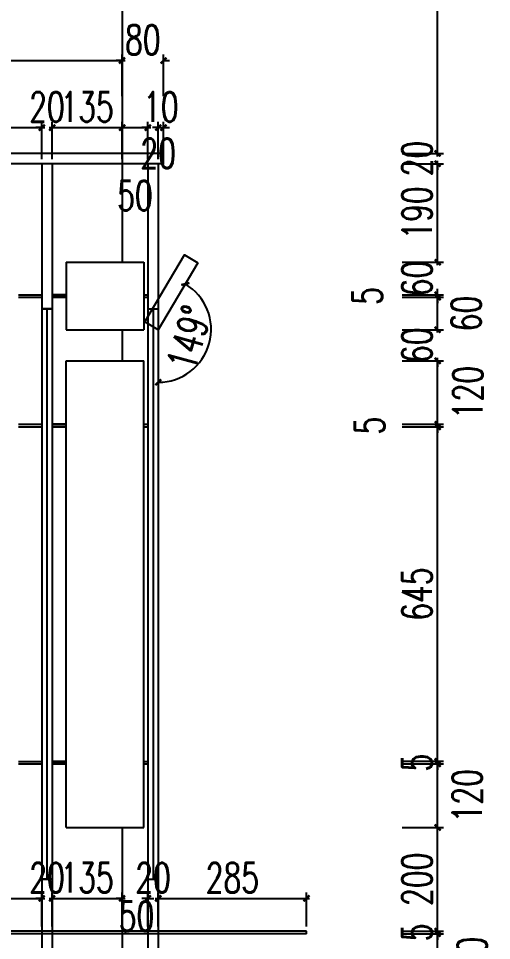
# Model space of a CAD drawing. Header units: millimetres. Extents: x 5625199 to 7433318, y -3316392 to -2552493.
# Drawn here: x 5997653 to 5998566, y -2698841 to -2697063 of the extents above; entities that cross this region are included whole.
import ezdxf

# ---------------------------------------------------------------- set-up
doc = ezdxf.new("R2010")
doc.units = ezdxf.units.MM
doc.header["$PDMODE"] = 35
doc.header["$PDSIZE"] = -10
doc.layers.add('155', color=155, linetype='Continuous')
doc.layers.add('PL-天花', color=30, linetype='Continuous')
doc.styles.add('XZC', font='SIMPLEX.SHX', dxfattribs={"width": 0.7, "bigfont": 'hztxt.shx'})
doc.styles.add('标注-尺寸', font='simplex.shx', dxfattribs={"width": 0.7})
doc.linetypes.add('LED_LINE', pattern='A,12.7,-5.08,["LED",XZC,S=2.54,R=0,X=-2.54,Y=-1.27],-6.35', length=24.13)
doc.dimstyles.new('MS55', dxfattribs={"dimscale": 0, "dimtxt": 5, "dimasz": 1, "dimexe": 1, "dimexo": 0.8, "dimgap": 1, "dimtad": 1, "dimdec": 0, "dimrnd": 5, "dimdsep": 46, "dimtxsty": '标注-尺寸', "dimblk": 'ARCHTICK', "dimcen": 0, "dimdle": 0.5, "dimclrd": 256, "dimclre": 256, "dimclrt": 50, "dimadec": 0, "dimazin": 0, "dimtfac": 1, "dimtdec": 0, "dimtix": 1, "dimtofl": 0, "dimtmove": 2, "dimatfit": 3, "dimldrblk": 'jt2', "dimfxl": 6, "dimfxlon": 1, "dimtvp": 1, "dimtolj": 1, "dimtzin": 0, "dimarcsym": 0})

# ---------------------------------------------------------------- blocks, each defined once
blk = doc.blocks.new('_ArchTick')
at = {"color": 0, "linetype": 'ByBlock', "const_width": 0.4}
blk.add_lwpolyline([(-0.5, -0.5), (0.5, 0.5)], dxfattribs=at)
blk = doc.blocks.new('*D1052')
at = {"layer": '155', "lineweight": -2, "ltscale": 500, "transparency": 16777216}
for p, q in [((5997147.5, -2697144), (5997858.9, -2697144)), ((5997153.2, -2697212.5), (5997153.2, -2697132.6)), ((5997853.2, -2697212.5), (5997853.2, -2697132.6))]:
    blk.add_line(p, q, dxfattribs=at)
at = {"layer": 'Defpoints', "color": 0, "transparency": 16777216}
for p in [(5997853.2, -2697144), (5997853.2, -2697301.5), (5997153.2, -2697323)]:
    blk.add_point(p, dxfattribs=at)
at = {"layer": '155', "linetype": 'ByBlock', "lineweight": -2, "transparency": 16777216, "xscale": 11.41805051671821, "yscale": 11.41805051671821, "zscale": 11.41805051671821, "rotation": 180}
blk.add_blockref('_ArchTick', (5997153.2, -2697144), dxfattribs=at)
at = {"layer": '155', "linetype": 'ByBlock', "lineweight": -2, "transparency": 16777216, "xscale": 11.41805051671821, "yscale": 11.41805051671821, "zscale": 11.41805051671821}
blk.add_blockref('_ArchTick', (5997853.2, -2697144), dxfattribs=at)
at = {"layer": '155', "color": 50, "ltscale": 500, "transparency": 16777216, "insert": (5997503.2, -2697104), "char_height": 57.09, "attachment_point": 5, "style": '标注-尺寸'}
blk.add_mtext('\\A1;700', dxfattribs=at)
blk = doc.blocks.new('jt2')
at = {"ltscale": 0.1}
blk.add_line((0, 0), (-1, 0), dxfattribs=at)
at = {"color": 6, "ltscale": 0.1}
blk.add_lwpolyline([(-1.22, 1.26), (-0.72, 1.5), (0.02, 0), (-0.72, -1.5), (-1.22, -1.26), (0, 0), (-1.22, 1.26)], dxfattribs=at)
blk = doc.blocks.new('*D1053')
at = {"layer": '155', "lineweight": -2, "ltscale": 500, "transparency": 16777216}
for p, q in [((5997853.2, -2697144), (5997841.7, -2697144)), ((5997853.2, -2697212.5), (5997853.2, -2697132.6)), ((5997933.2, -2697212.5), (5997933.2, -2697132.6)), ((5997933.2, -2697144), (5997944.6, -2697144))]:
    blk.add_line(p, q, dxfattribs=at)
at = {"layer": 'Defpoints', "color": 0, "transparency": 16777216}
for p in [(5997933.2, -2697144), (5997853.2, -2697301.5), (5997933.2, -2697323)]:
    blk.add_point(p, dxfattribs=at)
at = {"layer": '155', "linetype": 'ByBlock', "lineweight": -2, "transparency": 16777216, "xscale": 11.41805051671821, "yscale": 11.41805051671821, "zscale": 11.41805051671821}
blk.add_blockref('_ArchTick', (5997853.2, -2697144), dxfattribs=at)
at = {"layer": '155', "linetype": 'ByBlock', "lineweight": -2, "transparency": 16777216, "xscale": 11.41805051671821, "yscale": 11.41805051671821, "zscale": 11.41805051671821, "rotation": 180}
blk.add_blockref('_ArchTick', (5997933.2, -2697144), dxfattribs=at)
at = {"layer": '155', "color": 50, "ltscale": 500, "transparency": 16777216, "insert": (5997893.2, -2697104), "char_height": 57.09, "attachment_point": 5, "style": '标注-尺寸'}
blk.add_mtext('\\A1;80', dxfattribs=at)
blk = doc.blocks.new('*D1059')
at = {"layer": '155', "lineweight": -2, "ltscale": 500, "transparency": 16777216}
for p, q in [((5997308.2, -2697333.9), (5997308.2, -2697262)), ((5997698.2, -2697333.9), (5997698.2, -2697262)), ((5997302.5, -2697273.4), (5997703.9, -2697273.4))]:
    blk.add_line(p, q, dxfattribs=at)
at = {"layer": 'Defpoints', "color": 0, "transparency": 16777216}
for p in [(5997698.2, -2697273.4), (5997308.2, -2697343), (5997698.2, -2697343)]:
    blk.add_point(p, dxfattribs=at)
at = {"layer": '155', "linetype": 'ByBlock', "lineweight": -2, "transparency": 16777216, "xscale": 11.41805051671821, "yscale": 11.41805051671821, "zscale": 11.41805051671821, "rotation": 180}
blk.add_blockref('_ArchTick', (5997308.2, -2697273.4), dxfattribs=at)
at = {"layer": '155', "linetype": 'ByBlock', "lineweight": -2, "transparency": 16777216, "xscale": 11.41805051671821, "yscale": 11.41805051671821, "zscale": 11.41805051671821}
blk.add_blockref('_ArchTick', (5997698.2, -2697273.4), dxfattribs=at)
at = {"layer": '155', "color": 50, "ltscale": 500, "transparency": 16777216, "insert": (5997503.2, -2697233.4), "char_height": 57.09, "attachment_point": 5, "style": '标注-尺寸'}
blk.add_mtext('\\A1;390', dxfattribs=at)
blk = doc.blocks.new('*D1060')
at = {"layer": '155', "lineweight": -2, "ltscale": 500, "transparency": 16777216}
for p, q in [((5997698.2, -2697333.9), (5997698.2, -2697262)), ((5997718.2, -2697333.9), (5997718.2, -2697262)), ((5997698.2, -2697273.4), (5997686.7, -2697273.4)), ((5997718.2, -2697273.4), (5997729.6, -2697273.4))]:
    blk.add_line(p, q, dxfattribs=at)
at = {"layer": 'Defpoints', "color": 0, "transparency": 16777216}
for p in [(5997718.2, -2697273.4), (5997698.2, -2697343), (5997718.2, -2697343)]:
    blk.add_point(p, dxfattribs=at)
at = {"layer": '155', "linetype": 'ByBlock', "lineweight": -2, "transparency": 16777216, "xscale": 11.41805051671821, "yscale": 11.41805051671821, "zscale": 11.41805051671821}
blk.add_blockref('_ArchTick', (5997698.2, -2697273.4), dxfattribs=at)
at = {"layer": '155', "linetype": 'ByBlock', "lineweight": -2, "transparency": 16777216, "xscale": 11.41805051671821, "yscale": 11.41805051671821, "zscale": 11.41805051671821, "rotation": 180}
blk.add_blockref('_ArchTick', (5997718.2, -2697273.4), dxfattribs=at)
at = {"layer": '155', "color": 50, "ltscale": 500, "transparency": 16777216, "insert": (5997708.2, -2697233.4), "char_height": 57.09, "attachment_point": 5, "style": '标注-尺寸'}
blk.add_mtext('\\A1;20', dxfattribs=at)
blk = doc.blocks.new('*D1061')
at = {"layer": '155', "lineweight": -2, "ltscale": 500, "transparency": 16777216}
for p, q in [((5997718.2, -2697333.9), (5997718.2, -2697262)), ((5997853.2, -2697333.9), (5997853.2, -2697262)), ((5997712.5, -2697273.4), (5997858.9, -2697273.4))]:
    blk.add_line(p, q, dxfattribs=at)
at = {"layer": 'Defpoints', "color": 0, "transparency": 16777216}
for p in [(5997853.2, -2697273.4), (5997718.2, -2697343), (5997853.2, -2697343)]:
    blk.add_point(p, dxfattribs=at)
at = {"layer": '155', "linetype": 'ByBlock', "lineweight": -2, "transparency": 16777216, "xscale": 11.41805051671821, "yscale": 11.41805051671821, "zscale": 11.41805051671821, "rotation": 180}
blk.add_blockref('_ArchTick', (5997718.2, -2697273.4), dxfattribs=at)
at = {"layer": '155', "linetype": 'ByBlock', "lineweight": -2, "transparency": 16777216, "xscale": 11.41805051671821, "yscale": 11.41805051671821, "zscale": 11.41805051671821}
blk.add_blockref('_ArchTick', (5997853.2, -2697273.4), dxfattribs=at)
at = {"layer": '155', "color": 50, "ltscale": 500, "transparency": 16777216, "insert": (5997785.7, -2697233.4), "char_height": 57.09, "attachment_point": 5, "style": '标注-尺寸'}
blk.add_mtext('\\A1;135', dxfattribs=at)
blk = doc.blocks.new('*D1062')
at = {"layer": '155', "lineweight": -2, "ltscale": 500, "transparency": 16777216}
for p, q in [((5997853.2, -2697333.9), (5997853.2, -2697262)), ((5997903, -2697333.9), (5997903, -2697262)), ((5997847.5, -2697273.4), (5997908.7, -2697273.4))]:
    blk.add_line(p, q, dxfattribs=at)
at = {"layer": 'Defpoints', "color": 0, "transparency": 16777216}
for p in [(5997903, -2697273.4), (5997853.2, -2697343), (5997903, -2697343)]:
    blk.add_point(p, dxfattribs=at)
at = {"layer": '155', "linetype": 'ByBlock', "lineweight": -2, "transparency": 16777216, "xscale": 11.41805051671821, "yscale": 11.41805051671821, "zscale": 11.41805051671821, "rotation": 180}
blk.add_blockref('_ArchTick', (5997853.2, -2697273.4), dxfattribs=at)
at = {"layer": '155', "linetype": 'ByBlock', "lineweight": -2, "transparency": 16777216, "xscale": 11.41805051671821, "yscale": 11.41805051671821, "zscale": 11.41805051671821}
blk.add_blockref('_ArchTick', (5997903, -2697273.4), dxfattribs=at)
at = {"layer": '155', "color": 50, "ltscale": 500, "transparency": 16777216, "insert": (5997878.1, -2697404.3), "char_height": 57.09, "attachment_point": 5, "style": '标注-尺寸'}
blk.add_mtext('\\A1;50', dxfattribs=at)
blk = doc.blocks.new('*D1063')
at = {"layer": '155', "lineweight": -2, "ltscale": 500, "transparency": 16777216}
for p, q in [((5997903, -2697333.9), (5997903, -2697262)), ((5997923, -2697333.9), (5997923, -2697262)), ((5997903, -2697273.4), (5997891.6, -2697273.4)), ((5997923, -2697273.4), (5997934.5, -2697273.4))]:
    blk.add_line(p, q, dxfattribs=at)
at = {"layer": 'Defpoints', "color": 0, "transparency": 16777216}
for p in [(5997923, -2697273.4), (5997903, -2697343), (5997923, -2697343)]:
    blk.add_point(p, dxfattribs=at)
at = {"layer": '155', "linetype": 'ByBlock', "lineweight": -2, "transparency": 16777216, "xscale": 11.41805051671821, "yscale": 11.41805051671821, "zscale": 11.41805051671821}
blk.add_blockref('_ArchTick', (5997903, -2697273.4), dxfattribs=at)
at = {"layer": '155', "linetype": 'ByBlock', "lineweight": -2, "transparency": 16777216, "xscale": 11.41805051671821, "yscale": 11.41805051671821, "zscale": 11.41805051671821, "rotation": 180}
blk.add_blockref('_ArchTick', (5997923, -2697273.4), dxfattribs=at)
at = {"layer": '155', "color": 50, "ltscale": 500, "transparency": 16777216, "insert": (5997922.8, -2697323), "char_height": 57.09, "attachment_point": 5, "style": '标注-尺寸'}
blk.add_mtext('\\A1;20', dxfattribs=at)
blk = doc.blocks.new('*D1064')
at = {"layer": '155', "lineweight": -2, "ltscale": 500, "transparency": 16777216}
for p, q in [((5997923, -2697333.9), (5997923, -2697262)), ((5997933.2, -2697333.9), (5997933.2, -2697262)), ((5997923, -2697273.4), (5997911.6, -2697273.4)), ((5997933.2, -2697273.4), (5997944.6, -2697273.4))]:
    blk.add_line(p, q, dxfattribs=at)
at = {"layer": 'Defpoints', "color": 0, "transparency": 16777216}
for p in [(5997933.2, -2697273.4), (5997923, -2697343), (5997933.2, -2697343)]:
    blk.add_point(p, dxfattribs=at)
at = {"layer": '155', "linetype": 'ByBlock', "lineweight": -2, "transparency": 16777216, "xscale": 11.41805051671821, "yscale": 11.41805051671821, "zscale": 11.41805051671821}
blk.add_blockref('_ArchTick', (5997923, -2697273.4), dxfattribs=at)
at = {"layer": '155', "linetype": 'ByBlock', "lineweight": -2, "transparency": 16777216, "xscale": 11.41805051671821, "yscale": 11.41805051671821, "zscale": 11.41805051671821, "rotation": 180}
blk.add_blockref('_ArchTick', (5997933.2, -2697273.4), dxfattribs=at)
at = {"layer": '155', "color": 50, "ltscale": 500, "transparency": 16777216, "insert": (5997928.1, -2697233.4), "char_height": 57.09, "attachment_point": 5, "style": '标注-尺寸'}
blk.add_mtext('\\A1;10', dxfattribs=at)
blk = doc.blocks.new('*D1070')
at = {"layer": '155', "lineweight": -2, "ltscale": 500, "transparency": 16777216}
for p, q in [((5997302.5, -2698759.9), (5997703.9, -2698759.9)), ((5997308.2, -2698813.9), (5997308.2, -2698748.5)), ((5997698.2, -2698813.9), (5997698.2, -2698748.5))]:
    blk.add_line(p, q, dxfattribs=at)
at = {"layer": 'Defpoints', "color": 0, "transparency": 16777216}
for p in [(5997698.2, -2698759.9), (5997308.2, -2698823), (5997698.2, -2698823)]:
    blk.add_point(p, dxfattribs=at)
at = {"layer": '155', "linetype": 'ByBlock', "lineweight": -2, "transparency": 16777216, "xscale": 11.41805051671821, "yscale": 11.41805051671821, "zscale": 11.41805051671821, "rotation": 180}
blk.add_blockref('_ArchTick', (5997308.2, -2698759.9), dxfattribs=at)
at = {"layer": '155', "linetype": 'ByBlock', "lineweight": -2, "transparency": 16777216, "xscale": 11.41805051671821, "yscale": 11.41805051671821, "zscale": 11.41805051671821}
blk.add_blockref('_ArchTick', (5997698.2, -2698759.9), dxfattribs=at)
at = {"layer": '155', "color": 50, "ltscale": 500, "transparency": 16777216, "insert": (5997503.2, -2698720), "char_height": 57.09, "attachment_point": 5, "style": '标注-尺寸'}
blk.add_mtext('\\A1;390', dxfattribs=at)
blk = doc.blocks.new('*D1071')
at = {"layer": '155', "lineweight": -2, "ltscale": 500, "transparency": 16777216}
for p, q in [((5997698.2, -2698759.9), (5997686.7, -2698759.9)), ((5997698.2, -2698813.9), (5997698.2, -2698748.5)), ((5997718.2, -2698813.9), (5997718.2, -2698748.5)), ((5997718.2, -2698759.9), (5997729.6, -2698759.9))]:
    blk.add_line(p, q, dxfattribs=at)
at = {"layer": 'Defpoints', "color": 0, "transparency": 16777216}
for p in [(5997718.2, -2698759.9), (5997698.2, -2698823), (5997718.2, -2698823)]:
    blk.add_point(p, dxfattribs=at)
at = {"layer": '155', "linetype": 'ByBlock', "lineweight": -2, "transparency": 16777216, "xscale": 11.41805051671821, "yscale": 11.41805051671821, "zscale": 11.41805051671821}
blk.add_blockref('_ArchTick', (5997698.2, -2698759.9), dxfattribs=at)
at = {"layer": '155', "linetype": 'ByBlock', "lineweight": -2, "transparency": 16777216, "xscale": 11.41805051671821, "yscale": 11.41805051671821, "zscale": 11.41805051671821, "rotation": 180}
blk.add_blockref('_ArchTick', (5997718.2, -2698759.9), dxfattribs=at)
at = {"layer": '155', "color": 50, "ltscale": 500, "transparency": 16777216, "insert": (5997708.2, -2698720), "char_height": 57.09, "attachment_point": 5, "style": '标注-尺寸'}
blk.add_mtext('\\A1;20', dxfattribs=at)
blk = doc.blocks.new('*D1072')
at = {"layer": '155', "lineweight": -2, "ltscale": 500, "transparency": 16777216}
for p, q in [((5997712.5, -2698759.9), (5997858.9, -2698759.9)), ((5997718.2, -2698813.9), (5997718.2, -2698748.5)), ((5997853.2, -2698813.9), (5997853.2, -2698748.5))]:
    blk.add_line(p, q, dxfattribs=at)
at = {"layer": 'Defpoints', "color": 0, "transparency": 16777216}
for p in [(5997853.2, -2698759.9), (5997718.2, -2698823), (5997853.2, -2698823)]:
    blk.add_point(p, dxfattribs=at)
at = {"layer": '155', "linetype": 'ByBlock', "lineweight": -2, "transparency": 16777216, "xscale": 11.41805051671821, "yscale": 11.41805051671821, "zscale": 11.41805051671821, "rotation": 180}
blk.add_blockref('_ArchTick', (5997718.2, -2698759.9), dxfattribs=at)
at = {"layer": '155', "linetype": 'ByBlock', "lineweight": -2, "transparency": 16777216, "xscale": 11.41805051671821, "yscale": 11.41805051671821, "zscale": 11.41805051671821}
blk.add_blockref('_ArchTick', (5997853.2, -2698759.9), dxfattribs=at)
at = {"layer": '155', "color": 50, "ltscale": 500, "transparency": 16777216, "insert": (5997785.7, -2698720), "char_height": 57.09, "attachment_point": 5, "style": '标注-尺寸'}
blk.add_mtext('\\A1;135', dxfattribs=at)
blk = doc.blocks.new('*D1073')
at = {"layer": '155', "lineweight": -2, "ltscale": 500, "transparency": 16777216}
for p, q in [((5997853.2, -2698759.9), (5997841.7, -2698759.9)), ((5997853.2, -2698813.9), (5997853.2, -2698748.5)), ((5997903, -2698813.9), (5997903, -2698748.5)), ((5997903, -2698759.9), (5997914.5, -2698759.9))]:
    blk.add_line(p, q, dxfattribs=at)
at = {"layer": 'Defpoints', "color": 0, "transparency": 16777216}
for p in [(5997903, -2698759.9), (5997853.2, -2698823), (5997903, -2698823)]:
    blk.add_point(p, dxfattribs=at)
at = {"layer": '155', "linetype": 'ByBlock', "lineweight": -2, "transparency": 16777216, "xscale": 11.41805051671821, "yscale": 11.41805051671821, "zscale": 11.41805051671821}
blk.add_blockref('_ArchTick', (5997853.2, -2698759.9), dxfattribs=at)
at = {"layer": '155', "linetype": 'ByBlock', "lineweight": -2, "transparency": 16777216, "xscale": 11.41805051671821, "yscale": 11.41805051671821, "zscale": 11.41805051671821, "rotation": 180}
blk.add_blockref('_ArchTick', (5997903, -2698759.9), dxfattribs=at)
at = {"layer": '155', "color": 50, "ltscale": 500, "transparency": 16777216, "insert": (5997881.1, -2698794.1), "char_height": 57.09, "attachment_point": 5, "style": '标注-尺寸'}
blk.add_mtext('\\A1;50', dxfattribs=at)
blk = doc.blocks.new('*D1074')
at = {"layer": '155', "lineweight": -2, "ltscale": 500, "transparency": 16777216}
for p, q in [((5997903, -2698759.9), (5997891.6, -2698759.9)), ((5997903, -2698813.9), (5997903, -2698748.5)), ((5997923, -2698813.9), (5997923, -2698748.5)), ((5997923, -2698759.9), (5997934.5, -2698759.9))]:
    blk.add_line(p, q, dxfattribs=at)
at = {"layer": 'Defpoints', "color": 0, "transparency": 16777216}
for p in [(5997923, -2698759.9), (5997903, -2698823), (5997923, -2698823)]:
    blk.add_point(p, dxfattribs=at)
at = {"layer": '155', "linetype": 'ByBlock', "lineweight": -2, "transparency": 16777216, "xscale": 11.41805051671821, "yscale": 11.41805051671821, "zscale": 11.41805051671821}
blk.add_blockref('_ArchTick', (5997903, -2698759.9), dxfattribs=at)
at = {"layer": '155', "linetype": 'ByBlock', "lineweight": -2, "transparency": 16777216, "xscale": 11.41805051671821, "yscale": 11.41805051671821, "zscale": 11.41805051671821, "rotation": 180}
blk.add_blockref('_ArchTick', (5997923, -2698759.9), dxfattribs=at)
at = {"layer": '155', "color": 50, "ltscale": 500, "transparency": 16777216, "insert": (5997913, -2698720), "char_height": 57.09, "attachment_point": 5, "style": '标注-尺寸'}
blk.add_mtext('\\A1;20', dxfattribs=at)
blk = doc.blocks.new('*D1075')
at = {"layer": '155', "lineweight": -2, "ltscale": 500, "transparency": 16777216}
for p, q in [((5997917.3, -2698759.9), (5998214.9, -2698759.9)), ((5997923, -2698813.9), (5997923, -2698748.5)), ((5998209.1, -2698813.9), (5998209.1, -2698748.5))]:
    blk.add_line(p, q, dxfattribs=at)
at = {"layer": 'Defpoints', "color": 0, "transparency": 16777216}
for p in [(5998209.1, -2698759.9), (5997923, -2698823), (5998209.1, -2698823)]:
    blk.add_point(p, dxfattribs=at)
at = {"layer": '155', "linetype": 'ByBlock', "lineweight": -2, "transparency": 16777216, "xscale": 11.41805051671821, "yscale": 11.41805051671821, "zscale": 11.41805051671821, "rotation": 180}
blk.add_blockref('_ArchTick', (5997923, -2698759.9), dxfattribs=at)
at = {"layer": '155', "linetype": 'ByBlock', "lineweight": -2, "transparency": 16777216, "xscale": 11.41805051671821, "yscale": 11.41805051671821, "zscale": 11.41805051671821}
blk.add_blockref('_ArchTick', (5998209.1, -2698759.9), dxfattribs=at)
at = {"layer": '155', "color": 50, "ltscale": 500, "transparency": 16777216, "insert": (5998066.1, -2698720), "char_height": 57.09, "attachment_point": 5, "style": '标注-尺寸'}
blk.add_mtext('\\A1;285', dxfattribs=at)
blk = doc.blocks.new('*D1076')
at = {"layer": '155', "lineweight": -2, "ltscale": 500, "transparency": 16777216}
blk.add_arc((5997923, -2697662.5), 102, 270, 59.2631, dxfattribs=at)
at = {"layer": 'Defpoints', "color": 0, "transparency": 16777216}
for p in [(5997923, -2697343), (5997999.4, -2697534.1), (5997922.7, -2697663), (5998000.9, -2697728.4), (5997923, -2698908)]:
    blk.add_point(p, dxfattribs=at)
at = {"layer": '155', "linetype": 'ByBlock', "lineweight": -2, "transparency": 16777216, "xscale": 11.41805051671821, "yscale": 11.41805051671821, "zscale": 11.41805051671821}
for p, rotation in [((5997975.2, -2697574.8), 149.2631199882399), ((5997923, -2697764.5), 180)]:
    blk.add_blockref('_ArchTick', p, dxfattribs=dict(at, rotation=rotation))
at = {"layer": '155', "color": 50, "ltscale": 500, "transparency": 16777216, "insert": (5997982.8, -2697678.9), "char_height": 57.09, "attachment_point": 5, "rotation": 74.6316, "style": '标注-尺寸'}
blk.add_mtext('\\A1;149%%d', dxfattribs=at)
blk = doc.blocks.new('*D1086')
at = {"layer": '155', "lineweight": -2, "ltscale": 500, "transparency": 16777216}
for p, q in [((5998393.7, -2698828), (5998473.7, -2698828)), ((5998462.2, -2698913.7), (5998462.2, -2698822.3)), ((5998393.7, -2698908), (5998473.7, -2698908))]:
    blk.add_line(p, q, dxfattribs=at)
at = {"layer": 'Defpoints', "color": 0, "transparency": 16777216}
for p in [(5998209.1, -2698828), (5998462.2, -2698828), (5997923, -2698908)]:
    blk.add_point(p, dxfattribs=at)
at = {"layer": '155', "linetype": 'ByBlock', "lineweight": -2, "transparency": 16777216, "xscale": 11.41805051671821, "yscale": 11.41805051671821, "zscale": 11.41805051671821}
for p, rotation in [((5998462.2, -2698828), 90), ((5998462.2, -2698908), 270)]:
    blk.add_blockref('_ArchTick', p, dxfattribs=dict(at, rotation=rotation))
at = {"layer": '155', "color": 50, "ltscale": 500, "transparency": 16777216, "insert": (5998528.8, -2698868), "char_height": 57.09, "attachment_point": 5, "rotation": 90, "style": '标注-尺寸'}
blk.add_mtext('\\A1;80', dxfattribs=at)
blk = doc.blocks.new('*D1087')
at = {"layer": '155', "lineweight": -2, "ltscale": 500, "transparency": 16777216}
for p, q in [((5998462.2, -2698823), (5998462.2, -2698811.6)), ((5998393.7, -2698823), (5998473.7, -2698823)), ((5998393.7, -2698828), (5998473.7, -2698828)), ((5998462.2, -2698828), (5998462.2, -2698839.5))]:
    blk.add_line(p, q, dxfattribs=at)
at = {"layer": 'Defpoints', "color": 0, "transparency": 16777216}
for p in [(5998209.1, -2698823), (5998209.1, -2698828), (5998462.2, -2698823)]:
    blk.add_point(p, dxfattribs=at)
at = {"layer": '155', "linetype": 'ByBlock', "lineweight": -2, "transparency": 16777216, "xscale": 11.41805051671821, "yscale": 11.41805051671821, "zscale": 11.41805051671821}
for p, rotation in [((5998462.2, -2698823), 270), ((5998462.2, -2698828), 90)]:
    blk.add_blockref('_ArchTick', p, dxfattribs=dict(at, rotation=rotation))
at = {"layer": '155', "color": 50, "ltscale": 500, "transparency": 16777216, "insert": (5998422.3, -2698825.5), "char_height": 57.09, "attachment_point": 5, "rotation": 90, "style": '标注-尺寸'}
blk.add_mtext('\\A1;5', dxfattribs=at)
blk = doc.blocks.new('*D1088')
at = {"layer": '155', "lineweight": -2, "ltscale": 500, "transparency": 16777216}
for p, q in [((5998462.2, -2698828.7), (5998462.2, -2698617.3)), ((5998393.7, -2698623), (5998473.7, -2698623)), ((5998393.7, -2698823), (5998473.7, -2698823))]:
    blk.add_line(p, q, dxfattribs=at)
at = {"layer": 'Defpoints', "color": 0, "transparency": 16777216}
for p in [(5997895.4, -2698623), (5998462.2, -2698623), (5998209.1, -2698823)]:
    blk.add_point(p, dxfattribs=at)
at = {"layer": '155', "linetype": 'ByBlock', "lineweight": -2, "transparency": 16777216, "xscale": 11.41805051671821, "yscale": 11.41805051671821, "zscale": 11.41805051671821}
for p, rotation in [((5998462.2, -2698623), 90), ((5998462.2, -2698823), 270)]:
    blk.add_blockref('_ArchTick', p, dxfattribs=dict(at, rotation=rotation))
at = {"layer": '155', "color": 50, "ltscale": 500, "transparency": 16777216, "insert": (5998422.3, -2698723), "char_height": 57.09, "attachment_point": 5, "rotation": 90, "style": '标注-尺寸'}
blk.add_mtext('\\A1;200', dxfattribs=at)
blk = doc.blocks.new('*D1089')
at = {"layer": '155', "lineweight": -2, "ltscale": 500, "transparency": 16777216}
for p, q in [((5998462.2, -2698628.7), (5998462.2, -2698494.8)), ((5998393.7, -2698500.5), (5998473.7, -2698500.5)), ((5998393.7, -2698623), (5998473.7, -2698623))]:
    blk.add_line(p, q, dxfattribs=at)
at = {"layer": 'Defpoints', "color": 0, "transparency": 16777216}
for p in [(5997903, -2698500.5), (5998462.2, -2698500.5), (5997895.4, -2698623)]:
    blk.add_point(p, dxfattribs=at)
at = {"layer": '155', "linetype": 'ByBlock', "lineweight": -2, "transparency": 16777216, "xscale": 11.41805051671821, "yscale": 11.41805051671821, "zscale": 11.41805051671821}
for p, rotation in [((5998462.2, -2698500.5), 90), ((5998462.2, -2698623), 270)]:
    blk.add_blockref('_ArchTick', p, dxfattribs=dict(at, rotation=rotation))
at = {"layer": '155', "color": 50, "ltscale": 500, "transparency": 16777216, "insert": (5998519.2, -2698561.8), "char_height": 57.09, "attachment_point": 5, "rotation": 90, "style": '标注-尺寸'}
blk.add_mtext('\\A1;120', dxfattribs=at)
blk = doc.blocks.new('*D1090')
at = {"layer": '155', "lineweight": -2, "ltscale": 500, "transparency": 16777216}
for p, q in [((5998393.7, -2698495.5), (5998473.7, -2698495.5)), ((5998462.2, -2698495.5), (5998462.2, -2698484.1)), ((5998393.7, -2698500.5), (5998473.7, -2698500.5)), ((5998462.2, -2698500.5), (5998462.2, -2698512))]:
    blk.add_line(p, q, dxfattribs=at)
at = {"layer": 'Defpoints', "color": 0, "transparency": 16777216}
for p in [(5997903, -2698495.5), (5998462.2, -2698495.5), (5997903, -2698500.5)]:
    blk.add_point(p, dxfattribs=at)
at = {"layer": '155', "linetype": 'ByBlock', "lineweight": -2, "transparency": 16777216, "xscale": 11.41805051671821, "yscale": 11.41805051671821, "zscale": 11.41805051671821}
for p, rotation in [((5998462.2, -2698495.5), 270), ((5998462.2, -2698500.5), 90)]:
    blk.add_blockref('_ArchTick', p, dxfattribs=dict(at, rotation=rotation))
at = {"layer": '155', "color": 50, "ltscale": 500, "transparency": 16777216, "insert": (5998422.3, -2698498), "char_height": 57.09, "attachment_point": 5, "rotation": 90, "style": '标注-尺寸'}
blk.add_mtext('\\A1;5', dxfattribs=at)
blk = doc.blocks.new('*D1091')
at = {"layer": '155', "lineweight": -2, "ltscale": 500, "transparency": 16777216}
for p, q in [((5998393.7, -2697850.5), (5998473.7, -2697850.5)), ((5998462.2, -2698501.2), (5998462.2, -2697844.8)), ((5998393.7, -2698495.5), (5998473.7, -2698495.5))]:
    blk.add_line(p, q, dxfattribs=at)
at = {"layer": 'Defpoints', "color": 0, "transparency": 16777216}
for p in [(5997903, -2697850.5), (5998462.2, -2697850.5), (5997903, -2698495.5)]:
    blk.add_point(p, dxfattribs=at)
at = {"layer": '155', "linetype": 'ByBlock', "lineweight": -2, "transparency": 16777216, "xscale": 11.41805051671821, "yscale": 11.41805051671821, "zscale": 11.41805051671821}
for p, rotation in [((5998462.2, -2697850.5), 90), ((5998462.2, -2698495.5), 270)]:
    blk.add_blockref('_ArchTick', p, dxfattribs=dict(at, rotation=rotation))
at = {"layer": '155', "color": 50, "ltscale": 500, "transparency": 16777216, "insert": (5998422.3, -2698173), "char_height": 57.09, "attachment_point": 5, "rotation": 90, "style": '标注-尺寸'}
blk.add_mtext('\\A1;645', dxfattribs=at)
blk = doc.blocks.new('*D1092')
at = {"layer": '155', "lineweight": -2, "ltscale": 500, "transparency": 16777216}
for p, q in [((5998462.2, -2697845.5), (5998462.2, -2697834.1)), ((5998393.7, -2697845.5), (5998473.7, -2697845.5)), ((5998393.7, -2697850.5), (5998473.7, -2697850.5)), ((5998462.2, -2697850.5), (5998462.2, -2697862))]:
    blk.add_line(p, q, dxfattribs=at)
at = {"layer": 'Defpoints', "color": 0, "transparency": 16777216}
for p in [(5997903, -2697845.5), (5997903, -2697850.5), (5998462.2, -2697845.5)]:
    blk.add_point(p, dxfattribs=at)
at = {"layer": '155', "linetype": 'ByBlock', "lineweight": -2, "transparency": 16777216, "xscale": 11.41805051671821, "yscale": 11.41805051671821, "zscale": 11.41805051671821}
for p, rotation in [((5998462.2, -2697845.5), 270), ((5998462.2, -2697850.5), 90)]:
    blk.add_blockref('_ArchTick', p, dxfattribs=dict(at, rotation=rotation))
at = {"layer": '155', "color": 50, "ltscale": 500, "transparency": 16777216, "insert": (5998331, -2697848), "char_height": 57.09, "attachment_point": 5, "rotation": 90, "style": '标注-尺寸'}
blk.add_mtext('\\A1;5', dxfattribs=at)
blk = doc.blocks.new('*D1093')
at = {"layer": '155', "lineweight": -2, "ltscale": 500, "transparency": 16777216}
for p, q in [((5998393.7, -2697723), (5998473.7, -2697723)), ((5998462.2, -2697851.2), (5998462.2, -2697717.3)), ((5998393.7, -2697845.5), (5998473.7, -2697845.5))]:
    blk.add_line(p, q, dxfattribs=at)
at = {"layer": 'Defpoints', "color": 0, "transparency": 16777216}
for p in [(5997883.5, -2697723), (5998462.2, -2697723), (5997903, -2697845.5)]:
    blk.add_point(p, dxfattribs=at)
at = {"layer": '155', "linetype": 'ByBlock', "lineweight": -2, "transparency": 16777216, "xscale": 11.41805051671821, "yscale": 11.41805051671821, "zscale": 11.41805051671821}
for p, rotation in [((5998462.2, -2697723), 90), ((5998462.2, -2697845.5), 270)]:
    blk.add_blockref('_ArchTick', p, dxfattribs=dict(at, rotation=rotation))
at = {"layer": '155', "color": 50, "ltscale": 500, "transparency": 16777216, "insert": (5998520.4, -2697784.3), "char_height": 57.09, "attachment_point": 5, "rotation": 90, "style": '标注-尺寸'}
blk.add_mtext('\\A1;120', dxfattribs=at)
blk = doc.blocks.new('*D1094')
at = {"layer": '155', "lineweight": -2, "ltscale": 500, "transparency": 16777216}
for p, q in [((5998462.2, -2697663), (5998462.2, -2697651.6)), ((5998393.7, -2697663), (5998473.7, -2697663)), ((5998393.7, -2697723), (5998473.7, -2697723)), ((5998462.2, -2697723), (5998462.2, -2697734.5))]:
    blk.add_line(p, q, dxfattribs=at)
at = {"layer": 'Defpoints', "color": 0, "transparency": 16777216}
for p in [(5997870.8, -2697663), (5998462.2, -2697663), (5997883.5, -2697723)]:
    blk.add_point(p, dxfattribs=at)
at = {"layer": '155', "linetype": 'ByBlock', "lineweight": -2, "transparency": 16777216, "xscale": 11.41805051671821, "yscale": 11.41805051671821, "zscale": 11.41805051671821}
for p, rotation in [((5998462.2, -2697663), 270), ((5998462.2, -2697723), 90)]:
    blk.add_blockref('_ArchTick', p, dxfattribs=dict(at, rotation=rotation))
at = {"layer": '155', "color": 50, "ltscale": 500, "transparency": 16777216, "insert": (5998422.3, -2697693), "char_height": 57.09, "attachment_point": 5, "rotation": 90, "style": '标注-尺寸'}
blk.add_mtext('\\A1;60', dxfattribs=at)
blk = doc.blocks.new('*D1095')
at = {"layer": '155', "lineweight": -2, "ltscale": 500, "transparency": 16777216}
for p, q in [((5998393.7, -2697600.5), (5998473.7, -2697600.5)), ((5998462.2, -2697668.7), (5998462.2, -2697594.8)), ((5998393.7, -2697663), (5998473.7, -2697663))]:
    blk.add_line(p, q, dxfattribs=at)
at = {"layer": 'Defpoints', "color": 0, "transparency": 16777216}
for p in [(5997899.2, -2697600.5), (5998462.2, -2697600.5), (5997870.8, -2697663)]:
    blk.add_point(p, dxfattribs=at)
at = {"layer": '155', "linetype": 'ByBlock', "lineweight": -2, "transparency": 16777216, "xscale": 11.41805051671821, "yscale": 11.41805051671821, "zscale": 11.41805051671821}
for p, rotation in [((5998462.2, -2697600.5), 90), ((5998462.2, -2697663), 270)]:
    blk.add_blockref('_ArchTick', p, dxfattribs=dict(at, rotation=rotation))
at = {"layer": '155', "color": 50, "ltscale": 500, "transparency": 16777216, "insert": (5998517.2, -2697631.8), "char_height": 57.09, "attachment_point": 5, "rotation": 90, "style": '标注-尺寸'}
blk.add_mtext('\\A1;60', dxfattribs=at)
blk = doc.blocks.new('*D1096')
at = {"layer": '155', "lineweight": -2, "ltscale": 500, "transparency": 16777216}
for p, q in [((5998462.2, -2697595.5), (5998462.2, -2697584.1)), ((5998393.7, -2697595.5), (5998473.7, -2697595.5)), ((5998393.7, -2697600.5), (5998473.7, -2697600.5)), ((5998462.2, -2697600.5), (5998462.2, -2697612))]:
    blk.add_line(p, q, dxfattribs=at)
at = {"layer": 'Defpoints', "color": 0, "transparency": 16777216}
for p in [(5997899.2, -2697595.5), (5997899.2, -2697600.5), (5998462.2, -2697595.5)]:
    blk.add_point(p, dxfattribs=at)
at = {"layer": '155', "linetype": 'ByBlock', "lineweight": -2, "transparency": 16777216, "xscale": 11.41805051671821, "yscale": 11.41805051671821, "zscale": 11.41805051671821}
for p, rotation in [((5998462.2, -2697595.5), 270), ((5998462.2, -2697600.5), 90)]:
    blk.add_blockref('_ArchTick', p, dxfattribs=dict(at, rotation=rotation))
at = {"layer": '155', "color": 50, "ltscale": 500, "transparency": 16777216, "insert": (5998326.7, -2697598), "char_height": 57.09, "attachment_point": 5, "rotation": 90, "style": '标注-尺寸'}
blk.add_mtext('\\A1;5', dxfattribs=at)
blk = doc.blocks.new('*D1097')
at = {"layer": '155', "lineweight": -2, "ltscale": 500, "transparency": 16777216}
for p, q in [((5998393.7, -2697533), (5998473.7, -2697533)), ((5998462.2, -2697533), (5998462.2, -2697521.6)), ((5998393.7, -2697595.5), (5998473.7, -2697595.5)), ((5998462.2, -2697595.5), (5998462.2, -2697607))]:
    blk.add_line(p, q, dxfattribs=at)
at = {"layer": 'Defpoints', "color": 0, "transparency": 16777216}
for p in [(5997895.4, -2697533), (5998462.2, -2697533), (5997899.2, -2697595.5)]:
    blk.add_point(p, dxfattribs=at)
at = {"layer": '155', "linetype": 'ByBlock', "lineweight": -2, "transparency": 16777216, "xscale": 11.41805051671821, "yscale": 11.41805051671821, "zscale": 11.41805051671821}
for p, rotation in [((5998462.2, -2697533), 270), ((5998462.2, -2697595.5), 90)]:
    blk.add_blockref('_ArchTick', p, dxfattribs=dict(at, rotation=rotation))
at = {"layer": '155', "color": 50, "ltscale": 500, "transparency": 16777216, "insert": (5998422.3, -2697564.3), "char_height": 57.09, "attachment_point": 5, "rotation": 90, "style": '标注-尺寸'}
blk.add_mtext('\\A1;60', dxfattribs=at)
blk = doc.blocks.new('*D1098')
at = {"layer": '155', "lineweight": -2, "ltscale": 500, "transparency": 16777216}
for p, q in [((5998462.2, -2697538.7), (5998462.2, -2697337.3)), ((5998393.7, -2697343), (5998473.7, -2697343)), ((5998393.7, -2697533), (5998473.7, -2697533))]:
    blk.add_line(p, q, dxfattribs=at)
at = {"layer": 'Defpoints', "color": 0, "transparency": 16777216}
for p in [(5997870.4, -2697343), (5998462.2, -2697343), (5997895.4, -2697533)]:
    blk.add_point(p, dxfattribs=at)
at = {"layer": '155', "linetype": 'ByBlock', "lineweight": -2, "transparency": 16777216, "xscale": 11.41805051671821, "yscale": 11.41805051671821, "zscale": 11.41805051671821}
for p, rotation in [((5998462.2, -2697343), 90), ((5998462.2, -2697533), 270)]:
    blk.add_blockref('_ArchTick', p, dxfattribs=dict(at, rotation=rotation))
at = {"layer": '155', "color": 50, "ltscale": 500, "transparency": 16777216, "insert": (5998422.3, -2697438), "char_height": 57.09, "attachment_point": 5, "rotation": 90, "style": '标注-尺寸'}
blk.add_mtext('\\A1;190', dxfattribs=at)
blk = doc.blocks.new('*D1099')
at = {"layer": '155', "lineweight": -2, "ltscale": 500, "transparency": 16777216}
for p, q in [((5998462.2, -2697323), (5998462.2, -2697311.6)), ((5998393.7, -2697323), (5998473.7, -2697323)), ((5998393.7, -2697343), (5998473.7, -2697343)), ((5998462.2, -2697343), (5998462.2, -2697354.5))]:
    blk.add_line(p, q, dxfattribs=at)
at = {"layer": 'Defpoints', "color": 0, "transparency": 16777216}
for p in [(5997870.4, -2697323), (5998462.2, -2697323), (5997870.4, -2697343)]:
    blk.add_point(p, dxfattribs=at)
at = {"layer": '155', "linetype": 'ByBlock', "lineweight": -2, "transparency": 16777216, "xscale": 11.41805051671821, "yscale": 11.41805051671821, "zscale": 11.41805051671821}
for p, rotation in [((5998462.2, -2697323), 270), ((5998462.2, -2697343), 90)]:
    blk.add_blockref('_ArchTick', p, dxfattribs=dict(at, rotation=rotation))
at = {"layer": '155', "color": 50, "ltscale": 500, "transparency": 16777216, "insert": (5998422.3, -2697333), "char_height": 57.09, "attachment_point": 5, "rotation": 90, "style": '标注-尺寸'}
blk.add_mtext('\\A1;20', dxfattribs=at)
blk = doc.blocks.new('*D1100')
at = {"layer": '155', "lineweight": -2, "ltscale": 500, "transparency": 16777216}
for p, q in [((5998393.7, -2695728), (5998473.7, -2695728)), ((5998462.2, -2697328.7), (5998462.2, -2695722.3)), ((5998393.7, -2697323), (5998473.7, -2697323))]:
    blk.add_line(p, q, dxfattribs=at)
at = {"layer": 'Defpoints', "color": 0, "transparency": 16777216}
for p in [(5997853.2, -2695728), (5998462.2, -2695728), (5997870.4, -2697323)]:
    blk.add_point(p, dxfattribs=at)
at = {"layer": '155', "linetype": 'ByBlock', "lineweight": -2, "transparency": 16777216, "xscale": 11.41805051671821, "yscale": 11.41805051671821, "zscale": 11.41805051671821}
for p, rotation in [((5998462.2, -2695728), 90), ((5998462.2, -2697323), 270)]:
    blk.add_blockref('_ArchTick', p, dxfattribs=dict(at, rotation=rotation))
at = {"layer": '155', "color": 50, "ltscale": 500, "transparency": 16777216, "insert": (5998422.3, -2696525.5), "char_height": 57.09, "attachment_point": 5, "rotation": 90, "style": '标注-尺寸'}
blk.add_mtext('\\A1;1595', dxfattribs=at)

msp = doc.modelspace()

# ---------------------------------------------------------------- linework, layer by layer
at = {"layer": '155', "color": 5, "ltscale": 500}
for p, q in [((5997853.16, -2695728.04), (5997853.16, -2697533.04)), ((5997853.16, -2697663.04), (5997853.16, -2697723.04)), ((5997853.16, -2698623.04), (5997853.16, -2698908.04))]:
    msp.add_line(p, q, dxfattribs=at)
at = {"layer": '155', "color": 4, "ltscale": 500}
for p, q in [((5997933.16, -2697323.04), (5997073.16, -2697323.04)), ((5997933.16, -2697343.04), (5997933.16, -2697323.04)), ((5997933.16, -2697343.04), (5997073.16, -2697343.04)), ((5997698.16, -2697343.04), (5997698.16, -2698908.04)), ((5997718.16, -2697343.04), (5997718.16, -2698908.04)), ((5997903.04, -2697343.04), (5997903.04, -2698908.04)), ((5997923.04, -2697343.04), (5997923.04, -2698908.04)), ((5997653.16, -2697595.54), (5997698.16, -2697595.54)), ((5997653.16, -2697600.54), (5997698.16, -2697600.54)), ((5997745.36, -2697595.54), (5997718.04, -2697595.54)), ((5997745.36, -2697600.54), (5997718.04, -2697600.54)), ((5997718.16, -2697595.54), (5997745.36, -2697595.54)), ((5997718.16, -2697600.54), (5997745.36, -2697600.54)), ((5997895.36, -2697595.54), (5997903.04, -2697595.54)), ((5997895.36, -2697600.54), (5997903.04, -2697600.54)), ((5997698.04, -2697623.04), (5997718.04, -2697623.04)), ((5997718.16, -2697623.04), (5997698.16, -2697623.04)), ((5997903.04, -2697623.04), (5997923.04, -2697623.04)), ((5997653.16, -2697845.54), (5997698.16, -2697845.54)), ((5997653.16, -2697850.54), (5997698.16, -2697850.54)), ((5997745.36, -2697845.54), (5997718.04, -2697845.54)), ((5997745.36, -2697850.54), (5997718.04, -2697850.54)), ((5997718.16, -2697845.54), (5997745.36, -2697845.54)), ((5997718.16, -2697850.54), (5997745.36, -2697850.54)), ((5997895.36, -2697845.54), (5997903.04, -2697845.54)), ((5997895.36, -2697850.54), (5997903.04, -2697850.54)), ((5997653.16, -2698495.54), (5997698.16, -2698495.54)), ((5997745.36, -2698495.54), (5997718.04, -2698495.54)), ((5997718.16, -2698495.54), (5997745.36, -2698495.54)), ((5997895.36, -2698495.54), (5997903.04, -2698495.54)), ((5997653.16, -2698500.54), (5997698.16, -2698500.54)), ((5997745.36, -2698500.54), (5997718.04, -2698500.54)), ((5997718.16, -2698500.54), (5997745.36, -2698500.54)), ((5997895.36, -2698500.54), (5997903.04, -2698500.54)), ((5997698.04, -2698723.04), (5997718.04, -2698723.04)), ((5997718.16, -2698723.04), (5997698.16, -2698723.04)), ((5997903.04, -2698723.04), (5997923.04, -2698723.04)), ((5998209.15, -2698823.04), (5996809.15, -2698823.04)), ((5998209.15, -2698828.04), (5996809.15, -2698828.04)), ((5998209.15, -2698828.04), (5998209.15, -2698823.04))]:
    msp.add_line(p, q, dxfattribs=at)
at = {"layer": '155', "color": 8, "ltscale": 500}
for p, q in [((5997745.36, -2697533.04), (5997895.36, -2697533.04)), ((5997745.36, -2697533.04), (5997745.36, -2697663.04)), ((5997895.36, -2697533.04), (5997895.36, -2697663.04)), ((5997745.36, -2697663.04), (5997895.36, -2697663.04)), ((5997745.36, -2697723.04), (5997895.36, -2697723.04)), ((5997745.36, -2698623.04), (5997745.36, -2697723.04)), ((5997895.36, -2698623.04), (5997895.36, -2697723.04)), ((5997745.36, -2698623.04), (5997895.36, -2698623.04)), ((5997859.15, -2698823.04), (5997859.15, -2698828.04))]:
    msp.add_line(p, q, dxfattribs=at)
msp.add_lwpolyline([(5997999.39, -2697534.11), (5997922.72, -2697663.04), (5997896.94, -2697647.7), (5997973.6, -2697518.78)], close=True, dxfattribs=at)
at = {"layer": 'PL-天花', "color": 2, "linetype": 'LED_LINE', "ltscale": 0.3}
for p, q in [((5997708.04, -2697623.04), (5997708.04, -2698723.04)), ((5997708.16, -2697623.04), (5997708.16, -2698723.04)), ((5997913.04, -2697623.04), (5997913.04, -2698723.04))]:
    msp.add_line(p, q, dxfattribs=at)

# ---------------------------------------------------------------- dimensions: what is measured, and where the dimension line sits
at = {"layer": '155', "ltscale": 500}
for base, p1, p2, picture, middle in [((5998462.24, -2695728.04), (5997870.38, -2697323.04), (5997853.16, -2695728.04), '*D1100', (5998422.28, -2696525.54)), ((5998462.24, -2697323.04), (5997870.38, -2697343.04), (5997870.38, -2697323.04), '*D1099', (5998422.28, -2697333.04)), ((5998462.24, -2697343.04), (5997895.36, -2697533.04), (5997870.38, -2697343.04), '*D1098', (5998422.28, -2697438.04)), ((5998462.23907946, -2697533.03771196), (5997899.20018232, -2697595.53771196), (5997895.36043636, -2697533.03771196), '*D1097', (5998422.27590265, -2697564.28771196)), ((5998462.24, -2697663.04), (5997883.48, -2697723.04), (5997870.85, -2697663.04), '*D1094', (5998422.28, -2697693.04)), ((5998462.24, -2697850.54), (5997903.04, -2698495.54), (5997903.04, -2697850.54), '*D1091', (5998422.28, -2698173.04)), ((5998462.24, -2698495.54), (5997903.04, -2698500.54), (5997903.04, -2698495.54), '*D1090', (5998422.28, -2698498.04)), ((5998462.24, -2698623.04), (5998209.15, -2698823.04), (5997895.36, -2698623.04), '*D1088', (5998422.28, -2698723.04)), ((5998462.24, -2698823.04), (5998209.15, -2698828.04), (5998209.15, -2698823.04), '*D1087', (5998422.28, -2698825.54))]:
    dim = msp.add_linear_dim(base=base, p1=p1, p2=p2, angle=90, dimstyle='MS55', override={"dimscale": 11.418051}, dxfattribs=at)
    dim.commit()
    dim.dimension.update_dxf_attribs({"geometry": picture, "text_midpoint": middle})
for base, p1, p2, picture, middle in [((5997853.16, -2697143.99), (5997153.16, -2697323.04), (5997853.16, -2697301.47), '*D1052', (5997503.16, -2697104.02)), ((5997933.16, -2697143.99), (5997853.16, -2697301.47), (5997933.16, -2697323.04), '*D1053', (5997893.16, -2697104.02)), ((5997698.16, -2697273.4), (5997308.16, -2697343.04), (5997698.16, -2697343.04), '*D1059', (5997503.16, -2697233.44)), ((5997718.16, -2697273.4), (5997698.16, -2697343.04), (5997718.16, -2697343.04), '*D1060', (5997708.16, -2697233.44)), ((5997853.16, -2697273.4), (5997718.16, -2697343.04), (5997853.16, -2697343.04), '*D1061', (5997785.66, -2697233.44)), ((5997933.16, -2697273.4), (5997923.04, -2697343.04), (5997933.16, -2697343.04), '*D1064', (5997928.1, -2697233.44)), ((5997698.16, -2698759.95), (5997308.16, -2698823.04), (5997698.16, -2698823.04), '*D1070', (5997503.16, -2698719.98)), ((5997718.16, -2698759.95), (5997698.16, -2698823.04), (5997718.16, -2698823.04), '*D1071', (5997708.16, -2698719.98)), ((5997853.16, -2698759.95), (5997718.16, -2698823.04), (5997853.16, -2698823.04), '*D1072', (5997785.66, -2698719.98)), ((5997923.04, -2698759.95), (5997903.04, -2698823.04), (5997923.04, -2698823.04), '*D1074', (5997913.04, -2698719.98)), ((5998209.15, -2698759.95), (5997923.04, -2698823.04), (5998209.15, -2698823.04), '*D1075', (5998066.09, -2698719.98))]:
    dim = msp.add_linear_dim(base=base, p1=p1, p2=p2, dimstyle='MS55', override={"dimscale": 11.418051}, dxfattribs=at)
    dim.commit()
    dim.dimension.update_dxf_attribs({"geometry": picture, "text_midpoint": middle})
for base, p1, p2, picture, middle in [((5997903.04, -2697273.4), (5997853.16, -2697343.04), (5997903.04, -2697343.04), '*D1062', (5997878.1, -2697404.3)), ((5997923.04, -2697273.4), (5997903.04, -2697343.04), (5997923.04, -2697343.04), '*D1063', (5997922.76, -2697323.04)), ((5997903.04, -2698759.95), (5997853.16, -2698823.04), (5997903.04, -2698823.04), '*D1073', (5997881.09, -2698794.06))]:
    dim = msp.add_linear_dim(base=base, p1=p1, p2=p2, dimstyle='MS55', override={"dimscale": 11.418051}, dxfattribs=at)
    dim.commit()
    dim.dimension.update_dxf_attribs({"geometry": picture, "text_midpoint": middle, "dimtype": 160})
dim = msp.add_angular_dim_2l(base=(5998000.88, -2697728.39), line1=((5997923.04, -2697343.04), (5997923.04, -2698908.04)), line2=((5997999.39, -2697534.11), (5997922.72, -2697663.04)), dimstyle='MS55', override={"dimscale": 11.418051}, dxfattribs=at)
dim.commit()
dim.dimension.update_dxf_attribs({"geometry": '*D1076', "text_midpoint": (5997982.84, -2697678.94)})
for base, p1, p2, picture, middle in [((5998462.23907946, -2697600.53771196), (5997870.84870256, -2697663.03771196), (5997899.20018232, -2697600.53771196), '*D1095', (5998517.21308638, -2697631.78771196)), ((5998462.24, -2697595.54), (5997899.2, -2697600.54), (5997899.2, -2697595.54), '*D1096', (5998326.75, -2697598.04)), ((5998462.23907946, -2697723.03771196), (5997903.03992828, -2697845.53771196), (5997883.48446751, -2697723.03771196), '*D1093', (5998520.40527963, -2697784.28771196)), ((5998462.24, -2697845.54), (5997903.04, -2697850.54), (5997903.04, -2697845.54), '*D1092', (5998331, -2697848.04)), ((5998462.23907946, -2698500.53771196), (5997895.36043636, -2698623.03771196), (5997903.03992828, -2698500.53771196), '*D1089', (5998519.21352748, -2698561.78771196)), ((5998462.24, -2698828.04), (5997923.04, -2698908.04), (5998209.15, -2698828.04), '*D1086', (5998528.79, -2698868.04))]:
    dim = msp.add_linear_dim(base=base, p1=p1, p2=p2, angle=90, dimstyle='MS55', override={"dimscale": 11.418051}, dxfattribs=at)
    dim.commit()
    dim.dimension.update_dxf_attribs({"geometry": picture, "text_midpoint": middle, "dimtype": 160})

doc.saveas('drawing.dxf')
